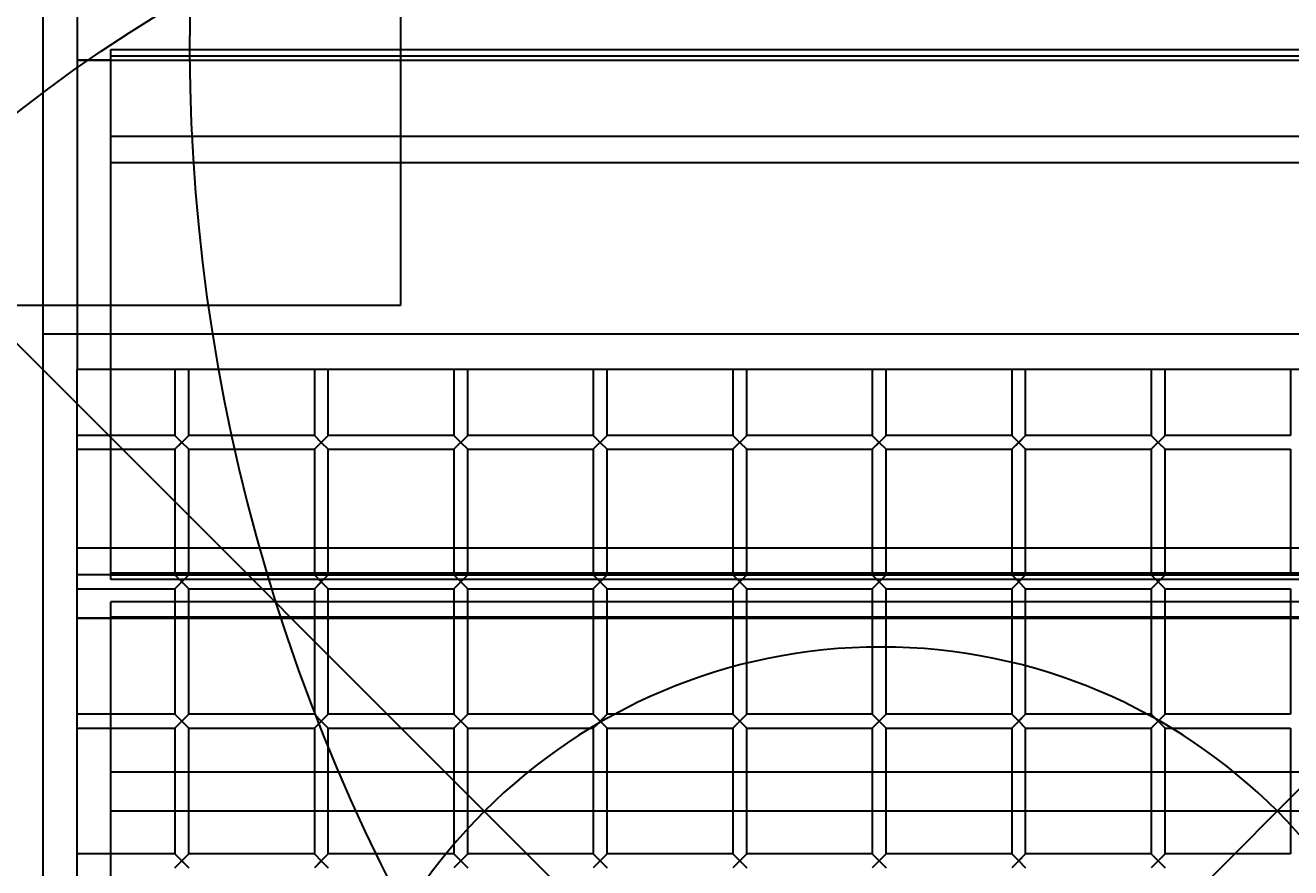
# Model space of a CAD drawing. Header units: centimetres. Extents: x 2452 to 16512, y -4226 to 6371.
# Drawn here: x 11659.16 to 11677.31, y 4775.96 to 4788.04 of the extents above; entities that cross this region are included whole.
import ezdxf

# ---------------------------------------------------------------- set-up
doc = ezdxf.new("R2010")
doc.units = ezdxf.units.CM
doc.header["$PDMODE"] = 67
doc.layers.get('0').update_dxf_attribs({"color": 252, "lineweight": 18})
doc.layers.add('C ANNOTATIONS-cotation', color=252, linetype='Continuous')
doc.layers.add('prlm-VMC', color=93, linetype='Continuous')
doc.layers.add('prlm-ELEC-CFO', color=1, linetype='Continuous', lineweight=25)
doc.styles.add('Eurostile', font='Eurosti.TTF')
doc.dimstyles.new('100é', dxfattribs={"dimtxt": 8.470801, "dimasz": 6.232178, "dimexe": 10, "dimexo": 25, "dimgap": 1, "dimtad": 1, "dimdec": 1, "dimtxsty": 'Eurostile', "dimblk": 'VW_SLASH', "dimblk1": 'VW_SLASH', "dimblk2": 'VW_SLASH', "dimcen": 0, "dimdle": 10, "dimazin": 0, "dimtfac": 1, "dimtdec": 1, "dimtix": 1, "dimtmove": 0, "dimatfit": 0, "dimldrblk": 'VW_FILLEDARROW', "dimfxl": 50.8, "dimfxlon": 1, "dimfrac": 2, "dimtolj": 1, "dimarcsym": 0})

# ---------------------------------------------------------------- blocks, each defined once
blk = doc.blocks.new('xi.d500')
at = {"layer": 'prlm-VMC'}
for p, q in [((0, 0), (0, 92.024)), ((-32.5, 59.524), (32.5, 59.524))]:
    blk.add_line(p, q, dxfattribs=at)
for centre, radius, start, end in [((0, 59.524), 25, 0, 180), ((0, 59.524), 22.5, 0, 180), ((11.25, 59.524), 11.25, 0, 180), ((0, 35.917), 26.607, 20.016, 159.984), ((0, 59.524), 25, 180, 0)]:
    blk.add_arc(centre, radius, start, end, dxfattribs=at)
blk = doc.blocks.new('xi.lumA')
at = {"layer": 'prlm-ELEC-CFO', "color": 0, "linetype": 'ByBlock', "lineweight": -2, "ltscale": 50}
blk.add_lwpolyline([(-80, -5), (-80, 5), (80, 5), (80, -5)], close=True, dxfattribs=at)
blk = doc.blocks.new('VW_SLASH')
at = {"linetype": 'ByBlock', "lineweight": -2}
blk.add_line((1.6046, 0), (-1, 0), dxfattribs=at)
at = {"lineweight": 20, "flags": 128}
blk.add_lwpolyline([(0.5004, 0.5004), (-0.5004, -0.5004)], dxfattribs=at)
blk = doc.blocks.new('*D344')
at = {"layer": 'C ANNOTATIONS-cotation', "color": 0, "linetype": 'Continuous', "lineweight": -2, "transparency": 16777216}
blk.add_line((11934.23, 4774.059), (11461.695, 4774.059), dxfattribs=at)
at = {"layer": 'Defpoints', "color": 0, "linetype": 'Continuous', "transparency": 16777216}
for p in [(11455.462, 4774.059), (11455.462, 4689.448), (11940.462, 4689.448)]:
    blk.add_point(p, dxfattribs=at)
at = {"layer": 'C ANNOTATIONS-cotation', "color": 0, "linetype": 'Continuous', "lineweight": -2, "transparency": 16777216, "xscale": 6.232177734375, "yscale": 6.232177734375, "zscale": 6.232177734375, "rotation": 180}
blk.add_blockref('VW_SLASH', (11455.462, 4774.059), dxfattribs=at)
at = {"layer": 'C ANNOTATIONS-cotation', "color": 0, "linetype": 'Continuous', "lineweight": -2, "transparency": 16777216, "xscale": 6.232177734375, "yscale": 6.232177734375, "zscale": 6.232177734375}
blk.add_blockref('VW_SLASH', (11940.462, 4774.059), dxfattribs=at)
at = {"layer": 'C ANNOTATIONS-cotation', "color": 0, "linetype": 'Continuous', "lineweight": 5, "transparency": 16777216, "insert": (11697.962, 4779.295), "char_height": 8.4708, "attachment_point": 5, "style": 'Eurostile'}
blk.add_mtext('\\A1;485', dxfattribs=at)
blk = doc.blocks.new('VW_FILLEDARROW')
at = {"linetype": 'Continuous'}
blk.add_hatch(color=250, dxfattribs=at).paths.add_polyline_path([(-1.6045, 0.4299), (0, 0), (-1.6045, -0.4299)])
at = {"flags": 128}
blk.add_lwpolyline([(-1.6045, 0.4299), (0, 0), (-1.6045, -0.4299)], close=True, dxfattribs=at)

msp = doc.modelspace()

# ---------------------------------------------------------------- linework, layer by layer
at = {"layer": 'prlm-VMC', "color": 0}
for p, q in [((11659.416, 4783.607), (11659.416, 4818.237)), ((11659.906, 4809.057), (11659.906, 4784.057)), ((11660.386, 4787.689), (11682.436, 4787.689)), ((11660.386, 4787.543), (11660.386, 4787.689)), ((11682.436, 4787.595), (11660.386, 4787.595)), ((11660.386, 4786.443), (11660.386, 4787.595)), ((11660.386, 4787.537), (11659.906, 4787.537)), ((11659.906, 4787.537), (11682.956, 4787.537)), ((11660.386, 4787.537), (11660.386, 4787.543)), ((11682.436, 4786.443), (11660.386, 4786.443)), ((11660.386, 4786.066), (11660.386, 4786.443)), ((11660.386, 4783.107), (11660.386, 4786.066)), ((11682.436, 4786.066), (11660.386, 4786.066)), ((11659.416, 4758.557), (11659.416, 4784.057)), ((11659.906, 4784.057), (11659.906, 4783.107)), ((11683.456, 4783.607), (11659.416, 4783.607)), ((11659.906, 4783.107), (11682.956, 4783.107)), ((11659.906, 4759.057), (11659.906, 4783.107)), ((11660.386, 4782.157), (11660.386, 4783.107)), ((11661.306, 4783.107), (11661.306, 4782.157)), ((11661.506, 4782.157), (11661.506, 4783.107)), ((11663.306, 4783.107), (11663.306, 4782.157)), ((11663.506, 4782.157), (11663.506, 4783.107)), ((11665.306, 4783.107), (11665.306, 4782.157)), ((11665.506, 4782.157), (11665.506, 4783.107)), ((11667.306, 4783.107), (11667.306, 4782.157)), ((11667.506, 4782.157), (11667.506, 4783.107)), ((11669.306, 4783.107), (11669.306, 4782.157)), ((11669.506, 4782.157), (11669.506, 4783.107)), ((11671.306, 4783.107), (11671.306, 4782.157)), ((11671.506, 4782.157), (11671.506, 4783.107)), ((11673.306, 4783.107), (11673.306, 4782.157)), ((11673.506, 4782.157), (11673.506, 4783.107)), ((11675.306, 4783.107), (11675.306, 4782.157)), ((11675.506, 4782.157), (11675.506, 4783.107)), ((11677.306, 4783.107), (11677.306, 4782.157)), ((11661.306, 4782.157), (11659.906, 4782.157)), ((11660.386, 4781.957), (11660.386, 4782.157)), ((11661.306, 4782.157), (11661.406, 4782.057)), ((11661.506, 4782.157), (11661.306, 4781.957)), ((11661.306, 4782.157), (11661.406, 4782.057)), ((11661.406, 4782.057), (11661.506, 4782.157)), ((11663.306, 4782.157), (11661.506, 4782.157)), ((11663.306, 4782.157), (11663.406, 4782.057)), ((11663.506, 4782.157), (11663.306, 4781.957)), ((11663.306, 4782.157), (11663.406, 4782.057)), ((11663.406, 4782.057), (11663.506, 4782.157)), ((11665.306, 4782.157), (11663.506, 4782.157)), ((11665.306, 4782.157), (11665.406, 4782.057)), ((11665.506, 4782.157), (11665.306, 4781.957)), ((11665.306, 4782.157), (11665.406, 4782.057)), ((11665.506, 4782.157), (11665.306, 4781.957)), ((11665.506, 4782.157), (11665.406, 4782.057)), ((11665.406, 4782.057), (11665.506, 4782.157)), ((11667.306, 4782.157), (11665.506, 4782.157)), ((11667.306, 4782.157), (11667.406, 4782.057)), ((11667.506, 4782.157), (11667.306, 4781.957)), ((11667.306, 4782.157), (11667.406, 4782.057)), ((11667.506, 4782.157), (11667.306, 4781.957)), ((11667.506, 4782.157), (11667.406, 4782.057)), ((11667.406, 4782.057), (11667.506, 4782.157)), ((11669.306, 4782.157), (11667.506, 4782.157)), ((11669.306, 4782.157), (11669.406, 4782.057)), ((11669.506, 4782.157), (11669.306, 4781.957)), ((11669.306, 4782.157), (11669.406, 4782.057)), ((11669.506, 4782.157), (11669.306, 4781.957)), ((11669.506, 4782.157), (11669.406, 4782.057)), ((11669.406, 4782.057), (11669.506, 4782.157)), ((11671.306, 4782.157), (11669.506, 4782.157)), ((11671.306, 4782.157), (11671.406, 4782.057)), ((11671.506, 4782.157), (11671.306, 4781.957)), ((11671.306, 4782.157), (11671.406, 4782.057)), ((11671.406, 4782.057), (11671.506, 4782.157)), ((11673.306, 4782.157), (11671.506, 4782.157)), ((11673.306, 4782.157), (11673.406, 4782.057)), ((11673.506, 4782.157), (11673.306, 4781.957)), ((11673.306, 4782.157), (11673.406, 4782.057)), ((11673.406, 4782.057), (11673.506, 4782.157)), ((11675.306, 4782.157), (11673.506, 4782.157)), ((11675.306, 4782.157), (11675.406, 4782.057)), ((11675.506, 4782.157), (11675.306, 4781.957)), ((11675.306, 4782.157), (11675.406, 4782.057)), ((11675.506, 4782.157), (11675.306, 4781.957)), ((11675.506, 4782.157), (11675.406, 4782.057)), ((11675.406, 4782.057), (11675.506, 4782.157)), ((11677.306, 4782.157), (11675.506, 4782.157)), ((11659.906, 4781.957), (11661.306, 4781.957)), ((11660.386, 4780.159), (11660.386, 4781.957)), ((11661.306, 4781.957), (11661.406, 4782.057)), ((11661.406, 4782.057), (11661.306, 4781.957)), ((11661.306, 4781.957), (11661.306, 4780.157)), ((11661.406, 4782.057), (11661.506, 4781.957)), ((11661.506, 4781.957), (11661.406, 4782.057)), ((11661.506, 4780.157), (11661.506, 4781.957)), ((11661.506, 4781.957), (11663.306, 4781.957)), ((11663.306, 4781.957), (11663.406, 4782.057)), ((11663.406, 4782.057), (11663.306, 4781.957)), ((11663.306, 4781.957), (11663.306, 4780.157)), ((11663.406, 4782.057), (11663.506, 4781.957)), ((11663.506, 4781.957), (11663.406, 4782.057)), ((11663.506, 4780.157), (11663.506, 4781.957)), ((11663.506, 4781.957), (11665.306, 4781.957)), ((11665.306, 4781.957), (11665.306, 4780.157)), ((11665.406, 4782.057), (11665.506, 4781.957)), ((11665.506, 4781.957), (11665.406, 4782.057)), ((11665.506, 4780.157), (11665.506, 4781.957)), ((11665.506, 4781.957), (11667.306, 4781.957)), ((11667.306, 4781.957), (11667.306, 4780.157)), ((11667.406, 4782.057), (11667.506, 4781.957)), ((11667.506, 4781.957), (11667.406, 4782.057)), ((11667.506, 4780.157), (11667.506, 4781.957)), ((11667.506, 4781.957), (11669.306, 4781.957)), ((11669.306, 4781.957), (11669.306, 4780.157)), ((11669.406, 4782.057), (11669.506, 4781.957)), ((11669.506, 4781.957), (11669.406, 4782.057)), ((11669.506, 4780.157), (11669.506, 4781.957)), ((11669.506, 4781.957), (11671.306, 4781.957)), ((11671.406, 4782.057), (11671.306, 4781.957)), ((11671.406, 4782.057), (11671.306, 4781.957)), ((11671.306, 4781.957), (11671.306, 4780.157)), ((11671.406, 4782.057), (11671.506, 4781.957)), ((11671.506, 4781.957), (11671.406, 4782.057)), ((11671.506, 4780.157), (11671.506, 4781.957)), ((11671.506, 4781.957), (11673.306, 4781.957)), ((11673.406, 4782.057), (11673.306, 4781.957)), ((11673.406, 4782.057), (11673.306, 4781.957)), ((11673.306, 4781.957), (11673.306, 4780.157)), ((11673.406, 4782.057), (11673.506, 4781.957)), ((11673.506, 4781.957), (11673.406, 4782.057)), ((11673.506, 4780.157), (11673.506, 4781.957)), ((11673.506, 4781.957), (11675.306, 4781.957)), ((11675.306, 4781.957), (11675.306, 4780.157)), ((11675.406, 4782.057), (11675.506, 4781.957)), ((11675.506, 4781.957), (11675.406, 4782.057)), ((11675.506, 4780.157), (11675.506, 4781.957)), ((11675.506, 4781.957), (11677.306, 4781.957)), ((11677.306, 4781.957), (11677.306, 4780.157)), ((11660.386, 4780.537), (11659.906, 4780.537)), ((11682.956, 4780.537), (11659.906, 4780.537)), ((11682.436, 4780.537), (11660.386, 4780.537)), ((11682.436, 4780.537), (11660.386, 4780.537)), ((11661.306, 4780.157), (11659.906, 4780.157)), ((11682.436, 4780.183), (11660.386, 4780.183)), ((11660.386, 4780.089), (11660.386, 4780.159)), ((11660.386, 4780.159), (11661.306, 4780.159)), ((11661.306, 4780.159), (11661.506, 4780.159)), ((11661.506, 4780.157), (11661.306, 4779.957)), ((11661.306, 4780.157), (11661.406, 4780.057)), ((11661.306, 4780.157), (11661.406, 4780.057)), ((11661.406, 4780.057), (11661.506, 4780.157)), ((11661.506, 4780.159), (11663.306, 4780.159)), ((11663.306, 4780.157), (11661.506, 4780.157)), ((11663.306, 4780.159), (11663.506, 4780.159)), ((11663.506, 4780.157), (11663.306, 4779.957)), ((11663.306, 4780.157), (11663.406, 4780.057)), ((11663.306, 4780.157), (11663.406, 4780.057)), ((11663.406, 4780.057), (11663.506, 4780.157)), ((11663.506, 4780.159), (11665.306, 4780.159)), ((11665.306, 4780.157), (11663.506, 4780.157)), ((11665.306, 4780.159), (11665.506, 4780.159)), ((11665.506, 4780.157), (11665.306, 4779.957)), ((11665.306, 4780.157), (11665.406, 4780.057)), ((11665.306, 4780.157), (11665.406, 4780.057)), ((11665.506, 4780.157), (11665.306, 4779.957)), ((11665.506, 4780.157), (11665.406, 4780.057)), ((11665.406, 4780.057), (11665.506, 4780.157)), ((11665.506, 4780.159), (11667.306, 4780.159)), ((11667.306, 4780.157), (11665.506, 4780.157)), ((11667.306, 4780.159), (11667.506, 4780.159)), ((11667.506, 4780.157), (11667.306, 4779.957)), ((11667.306, 4780.157), (11667.406, 4780.057)), ((11667.306, 4780.157), (11667.406, 4780.057)), ((11667.506, 4780.157), (11667.306, 4779.957)), ((11667.506, 4780.157), (11667.406, 4780.057)), ((11667.406, 4780.057), (11667.506, 4780.157)), ((11667.506, 4780.159), (11669.306, 4780.159)), ((11669.306, 4780.157), (11667.506, 4780.157)), ((11669.306, 4780.159), (11669.506, 4780.159)), ((11669.506, 4780.157), (11669.306, 4779.957)), ((11669.306, 4780.157), (11669.406, 4780.057)), ((11669.306, 4780.157), (11669.406, 4780.057)), ((11669.506, 4780.157), (11669.306, 4779.957)), ((11669.506, 4780.157), (11669.406, 4780.057)), ((11669.406, 4780.057), (11669.506, 4780.157)), ((11669.506, 4780.159), (11671.306, 4780.159)), ((11671.306, 4780.157), (11669.506, 4780.157)), ((11671.306, 4780.159), (11671.506, 4780.159)), ((11671.506, 4780.157), (11671.306, 4779.957)), ((11671.306, 4780.157), (11671.406, 4780.057)), ((11671.306, 4780.157), (11671.406, 4780.057)), ((11671.406, 4780.057), (11671.506, 4780.157)), ((11671.506, 4780.159), (11673.306, 4780.159)), ((11673.306, 4780.157), (11671.506, 4780.157)), ((11673.306, 4780.159), (11673.506, 4780.159)), ((11673.506, 4780.157), (11673.306, 4779.957)), ((11673.306, 4780.157), (11673.406, 4780.057)), ((11673.306, 4780.157), (11673.406, 4780.057)), ((11673.406, 4780.057), (11673.506, 4780.157)), ((11673.506, 4780.159), (11675.306, 4780.159)), ((11675.306, 4780.157), (11673.506, 4780.157)), ((11675.306, 4780.159), (11675.506, 4780.159)), ((11675.506, 4780.157), (11675.306, 4779.957)), ((11675.306, 4780.157), (11675.406, 4780.057)), ((11675.306, 4780.157), (11675.406, 4780.057)), ((11675.506, 4780.157), (11675.306, 4779.957)), ((11675.506, 4780.157), (11675.406, 4780.057)), ((11675.406, 4780.057), (11675.506, 4780.157)), ((11675.506, 4780.159), (11677.306, 4780.159)), ((11677.306, 4780.157), (11675.506, 4780.157)), ((11677.306, 4780.159), (11677.506, 4780.159)), ((11659.906, 4779.957), (11661.306, 4779.957)), ((11682.436, 4780.089), (11660.386, 4780.089)), ((11661.306, 4779.957), (11661.406, 4780.057)), ((11661.406, 4780.057), (11661.306, 4779.957)), ((11661.306, 4779.957), (11661.306, 4778.157)), ((11661.406, 4780.057), (11661.506, 4779.957)), ((11661.506, 4779.957), (11661.406, 4780.057)), ((11661.506, 4778.157), (11661.506, 4779.957)), ((11661.506, 4779.957), (11663.306, 4779.957)), ((11663.306, 4779.957), (11663.406, 4780.057)), ((11663.406, 4780.057), (11663.306, 4779.957)), ((11663.306, 4779.957), (11663.306, 4778.157)), ((11663.406, 4780.057), (11663.506, 4779.957)), ((11663.506, 4779.957), (11663.406, 4780.057)), ((11663.506, 4778.157), (11663.506, 4779.957)), ((11663.506, 4779.957), (11665.306, 4779.957)), ((11665.306, 4779.957), (11665.306, 4778.157)), ((11665.406, 4780.057), (11665.506, 4779.957)), ((11665.506, 4779.957), (11665.406, 4780.057)), ((11665.506, 4778.157), (11665.506, 4779.957)), ((11665.506, 4779.957), (11667.306, 4779.957)), ((11667.306, 4779.957), (11667.306, 4778.157)), ((11667.406, 4780.057), (11667.506, 4779.957)), ((11667.506, 4779.957), (11667.406, 4780.057)), ((11667.506, 4778.157), (11667.506, 4779.957)), ((11667.506, 4779.957), (11669.306, 4779.957)), ((11669.306, 4779.957), (11669.306, 4778.836)), ((11669.406, 4780.057), (11669.506, 4779.957)), ((11669.506, 4779.957), (11669.406, 4780.057)), ((11669.506, 4778.888), (11669.506, 4779.957)), ((11669.506, 4779.957), (11671.306, 4779.957)), ((11671.406, 4780.057), (11671.306, 4779.957)), ((11671.406, 4780.057), (11671.306, 4779.957)), ((11671.306, 4779.957), (11671.306, 4779.121)), ((11671.406, 4780.057), (11671.506, 4779.957)), ((11671.506, 4779.957), (11671.406, 4780.057)), ((11671.506, 4779.122), (11671.506, 4779.957)), ((11671.506, 4779.957), (11673.306, 4779.957)), ((11673.406, 4780.057), (11673.306, 4779.957)), ((11673.406, 4780.057), (11673.306, 4779.957)), ((11673.306, 4779.957), (11673.306, 4778.901)), ((11673.406, 4780.057), (11673.506, 4779.957)), ((11673.506, 4779.957), (11673.406, 4780.057)), ((11673.506, 4778.85), (11673.506, 4779.957)), ((11673.506, 4779.957), (11675.306, 4779.957)), ((11675.306, 4779.957), (11675.306, 4778.157)), ((11675.406, 4780.057), (11675.506, 4779.957)), ((11675.506, 4779.957), (11675.406, 4780.057)), ((11675.506, 4778.157), (11675.506, 4779.957)), ((11675.506, 4779.957), (11677.306, 4779.957)), ((11677.306, 4779.957), (11677.306, 4778.157)), ((11682.436, 4779.771), (11660.386, 4779.771)), ((11660.386, 4779.537), (11660.386, 4779.771)), ((11660.386, 4779.537), (11659.906, 4779.537)), ((11659.906, 4779.537), (11661.306, 4779.537)), ((11660.386, 4779.556), (11682.436, 4779.556)), ((11660.386, 4778.157), (11660.386, 4779.537)), ((11661.306, 4779.537), (11661.506, 4779.537)), ((11661.506, 4779.537), (11663.306, 4779.537)), ((11663.306, 4779.537), (11663.506, 4779.537)), ((11663.506, 4779.537), (11665.306, 4779.537)), ((11665.306, 4779.537), (11665.506, 4779.537)), ((11665.506, 4779.537), (11667.306, 4779.537)), ((11667.306, 4779.537), (11667.506, 4779.537)), ((11667.506, 4779.537), (11669.306, 4779.537)), ((11669.306, 4779.537), (11669.506, 4779.537)), ((11669.506, 4779.537), (11671.306, 4779.537)), ((11671.306, 4779.537), (11671.506, 4779.537)), ((11671.506, 4779.537), (11673.306, 4779.537)), ((11673.306, 4779.537), (11673.506, 4779.537)), ((11673.506, 4779.537), (11675.306, 4779.537)), ((11675.306, 4779.537), (11675.506, 4779.537)), ((11675.506, 4779.537), (11677.306, 4779.537)), ((11677.306, 4779.537), (11677.506, 4779.537)), ((11671.306, 4779.121), (11671.306, 4778.157)), ((11671.506, 4778.157), (11671.506, 4779.122)), ((11669.506, 4778.157), (11669.506, 4778.888)), ((11673.306, 4778.901), (11673.306, 4778.157)), ((11673.506, 4778.157), (11673.506, 4778.85)), ((11669.306, 4778.836), (11669.306, 4778.157)), ((11661.306, 4778.157), (11659.906, 4778.157)), ((11660.386, 4777.957), (11660.386, 4778.157)), ((11661.506, 4778.157), (11661.306, 4777.957)), ((11661.306, 4778.157), (11661.406, 4778.057)), ((11661.306, 4778.157), (11661.406, 4778.057)), ((11661.406, 4778.057), (11661.506, 4778.157)), ((11663.306, 4778.157), (11661.506, 4778.157)), ((11663.506, 4778.157), (11663.306, 4777.957)), ((11663.306, 4778.157), (11663.406, 4778.057)), ((11663.306, 4778.157), (11663.406, 4778.057)), ((11663.406, 4778.057), (11663.506, 4778.157)), ((11665.306, 4778.157), (11663.506, 4778.157)), ((11665.506, 4778.157), (11665.306, 4777.957)), ((11665.306, 4778.157), (11665.406, 4778.057)), ((11665.306, 4778.157), (11665.406, 4778.057)), ((11665.506, 4778.157), (11665.306, 4777.957)), ((11665.506, 4778.157), (11665.406, 4778.057)), ((11665.406, 4778.057), (11665.506, 4778.157)), ((11667.306, 4778.157), (11665.506, 4778.157)), ((11667.506, 4778.157), (11667.306, 4777.957)), ((11667.306, 4778.157), (11667.406, 4778.057)), ((11667.306, 4778.157), (11667.406, 4778.057)), ((11667.506, 4778.157), (11667.371, 4778.021)), ((11667.506, 4778.157), (11667.406, 4778.057)), ((11667.406, 4778.057), (11667.506, 4778.157)), ((11667.612, 4778.157), (11667.506, 4778.157)), ((11669.306, 4778.157), (11667.612, 4778.157)), ((11669.506, 4778.157), (11669.306, 4777.957)), ((11669.306, 4778.157), (11669.406, 4778.057)), ((11669.306, 4778.157), (11669.406, 4778.057)), ((11669.506, 4778.157), (11669.306, 4777.957)), ((11669.506, 4778.157), (11669.406, 4778.057)), ((11669.406, 4778.057), (11669.506, 4778.157)), ((11671.306, 4778.157), (11669.506, 4778.157)), ((11671.506, 4778.157), (11671.306, 4777.957)), ((11671.306, 4778.157), (11671.406, 4778.057)), ((11671.306, 4778.157), (11671.406, 4778.057)), ((11671.406, 4778.057), (11671.506, 4778.157)), ((11673.306, 4778.157), (11671.506, 4778.157)), ((11673.506, 4778.157), (11673.306, 4777.957)), ((11673.306, 4778.157), (11673.406, 4778.057)), ((11673.306, 4778.157), (11673.406, 4778.057)), ((11673.406, 4778.057), (11673.506, 4778.157)), ((11675.251, 4778.157), (11673.506, 4778.157)), ((11675.306, 4778.157), (11675.251, 4778.157)), ((11675.506, 4778.157), (11675.306, 4777.957)), ((11675.306, 4778.157), (11675.406, 4778.057)), ((11675.306, 4778.157), (11675.375, 4778.089)), ((11675.506, 4778.157), (11675.306, 4777.957)), ((11675.506, 4778.157), (11675.406, 4778.057)), ((11675.415, 4778.066), (11675.506, 4778.157)), ((11677.306, 4778.157), (11675.506, 4778.157)), ((11659.906, 4777.957), (11661.306, 4777.957)), ((11660.386, 4777.328), (11660.386, 4777.957)), ((11661.306, 4777.957), (11661.406, 4778.057)), ((11661.406, 4778.057), (11661.306, 4777.957)), ((11661.306, 4777.957), (11661.306, 4776.157)), ((11661.406, 4778.057), (11661.506, 4777.957)), ((11661.506, 4777.957), (11661.406, 4778.057)), ((11661.506, 4776.157), (11661.506, 4777.957)), ((11661.506, 4777.957), (11663.306, 4777.957)), ((11663.306, 4777.957), (11663.406, 4778.057)), ((11663.406, 4778.057), (11663.306, 4777.957)), ((11663.306, 4777.957), (11663.306, 4776.157)), ((11663.406, 4778.057), (11663.506, 4777.957)), ((11663.506, 4777.957), (11663.406, 4778.057)), ((11663.506, 4776.157), (11663.506, 4777.957)), ((11663.506, 4777.957), (11665.306, 4777.957)), ((11665.306, 4777.957), (11665.306, 4776.291)), ((11665.406, 4778.057), (11665.506, 4777.957)), ((11665.506, 4777.957), (11665.406, 4778.057)), ((11665.506, 4776.517), (11665.506, 4777.957)), ((11665.506, 4777.957), (11667.263, 4777.957)), ((11667.263, 4777.957), (11667.306, 4777.957)), ((11667.371, 4778.021), (11667.306, 4777.957)), ((11667.306, 4777.957), (11667.306, 4776.157)), ((11667.406, 4778.057), (11667.506, 4777.957)), ((11667.416, 4778.048), (11667.406, 4778.057)), ((11667.506, 4777.957), (11667.416, 4778.048)), ((11667.506, 4776.157), (11667.506, 4777.957)), ((11667.506, 4777.957), (11669.306, 4777.957)), ((11669.306, 4777.957), (11669.306, 4776.157)), ((11669.406, 4778.057), (11669.506, 4777.957)), ((11669.506, 4777.957), (11669.406, 4778.057)), ((11669.506, 4776.157), (11669.506, 4777.957)), ((11669.506, 4777.957), (11671.306, 4777.957)), ((11671.406, 4778.057), (11671.306, 4777.957)), ((11671.406, 4778.057), (11671.306, 4777.957)), ((11671.306, 4777.957), (11671.306, 4776.157)), ((11671.406, 4778.057), (11671.506, 4777.957)), ((11671.506, 4777.957), (11671.406, 4778.057)), ((11671.506, 4776.157), (11671.506, 4777.957)), ((11671.506, 4777.957), (11673.306, 4777.957)), ((11673.406, 4778.057), (11673.306, 4777.957)), ((11673.406, 4778.057), (11673.306, 4777.957)), ((11673.306, 4777.957), (11673.306, 4776.157)), ((11673.406, 4778.057), (11673.506, 4777.957)), ((11673.506, 4777.957), (11673.406, 4778.057)), ((11673.506, 4776.157), (11673.506, 4777.957)), ((11673.506, 4777.957), (11675.306, 4777.957)), ((11675.306, 4777.957), (11675.306, 4776.157)), ((11675.375, 4778.089), (11675.406, 4778.057)), ((11675.406, 4778.057), (11675.415, 4778.066)), ((11675.406, 4778.057), (11675.506, 4777.957)), ((11675.506, 4777.957), (11675.406, 4778.057)), ((11675.506, 4776.157), (11675.506, 4777.957)), ((11675.506, 4777.957), (11675.6, 4777.957)), ((11675.6, 4777.957), (11677.306, 4777.957)), ((11677.306, 4777.957), (11677.306, 4776.571)), ((11661.306, 4777.328), (11660.386, 4777.328)), ((11660.386, 4776.768), (11660.386, 4777.328)), ((11661.506, 4777.328), (11661.306, 4777.328)), ((11663.306, 4777.328), (11661.506, 4777.328)), ((11663.506, 4777.328), (11663.306, 4777.328)), ((11665.306, 4777.328), (11663.506, 4777.328)), ((11665.506, 4777.328), (11665.306, 4777.328)), ((11666.368, 4777.328), (11665.506, 4777.328)), ((11676.494, 4777.328), (11666.368, 4777.328)), ((11677.306, 4777.328), (11676.494, 4777.328)), ((11677.506, 4777.328), (11677.306, 4777.328)), ((11660.386, 4776.157), (11660.386, 4776.768)), ((11661.306, 4776.768), (11660.386, 4776.768)), ((11661.506, 4776.768), (11661.306, 4776.768)), ((11663.306, 4776.768), (11661.506, 4776.768)), ((11663.506, 4776.768), (11663.306, 4776.768)), ((11665.306, 4776.768), (11663.506, 4776.768)), ((11665.506, 4776.768), (11665.306, 4776.768)), ((11665.747, 4776.768), (11665.506, 4776.768)), ((11677.116, 4776.768), (11665.747, 4776.768)), ((11677.306, 4776.768), (11677.116, 4776.768)), ((11677.506, 4776.768), (11677.306, 4776.768)), ((11665.506, 4776.157), (11665.506, 4776.517)), ((11677.306, 4776.571), (11677.306, 4776.157)), ((11661.306, 4776.157), (11659.906, 4776.157)), ((11660.386, 4775.957), (11660.386, 4776.157)), ((11661.506, 4776.157), (11661.306, 4775.957)), ((11661.306, 4776.157), (11661.406, 4776.057)), ((11661.306, 4776.157), (11661.406, 4776.057)), ((11661.406, 4776.057), (11661.506, 4776.157)), ((11663.306, 4776.157), (11661.506, 4776.157)), ((11663.506, 4776.157), (11663.306, 4775.957)), ((11663.306, 4776.157), (11663.406, 4776.057)), ((11663.306, 4776.157), (11663.406, 4776.057)), ((11663.406, 4776.057), (11663.506, 4776.157)), ((11665.196, 4776.157), (11663.506, 4776.157)), ((11665.306, 4776.157), (11665.196, 4776.157)), ((11665.306, 4776.291), (11665.306, 4776.157)), ((11665.506, 4776.157), (11665.306, 4775.957)), ((11665.306, 4776.157), (11665.406, 4776.057)), ((11665.306, 4776.157), (11665.406, 4776.057)), ((11665.506, 4776.157), (11665.306, 4775.957)), ((11665.506, 4776.157), (11665.406, 4776.057)), ((11665.406, 4776.057), (11665.506, 4776.157)), ((11667.306, 4776.157), (11665.506, 4776.157)), ((11667.506, 4776.157), (11667.306, 4775.957)), ((11667.306, 4776.157), (11667.406, 4776.057)), ((11667.306, 4776.157), (11667.406, 4776.057)), ((11667.506, 4776.157), (11667.306, 4775.957)), ((11667.506, 4776.157), (11667.406, 4776.057)), ((11667.406, 4776.057), (11667.506, 4776.157)), ((11669.306, 4776.157), (11667.506, 4776.157)), ((11669.506, 4776.157), (11669.306, 4775.957)), ((11669.306, 4776.157), (11669.406, 4776.057)), ((11669.306, 4776.157), (11669.406, 4776.057)), ((11669.406, 4776.057), (11669.506, 4776.157)), ((11671.306, 4776.157), (11669.506, 4776.157)), ((11671.506, 4776.157), (11671.306, 4775.957)), ((11671.306, 4776.157), (11671.406, 4776.057)), ((11671.306, 4776.157), (11671.406, 4776.057)), ((11671.406, 4776.057), (11671.506, 4776.157)), ((11673.306, 4776.157), (11671.506, 4776.157)), ((11673.506, 4776.157), (11673.306, 4775.957)), ((11673.306, 4776.157), (11673.406, 4776.057)), ((11673.306, 4776.157), (11673.406, 4776.057)), ((11673.406, 4776.057), (11673.506, 4776.157)), ((11675.306, 4776.157), (11673.506, 4776.157)), ((11675.506, 4776.157), (11675.306, 4775.957)), ((11675.306, 4776.157), (11675.406, 4776.057)), ((11675.306, 4776.157), (11675.406, 4776.057)), ((11675.506, 4776.157), (11675.306, 4775.957)), ((11675.506, 4776.157), (11675.406, 4776.057)), ((11675.406, 4776.057), (11675.506, 4776.157)), ((11677.306, 4776.157), (11675.506, 4776.157)), ((11660.386, 4774.157), (11660.386, 4775.957)), ((11661.306, 4775.957), (11661.406, 4776.057)), ((11661.406, 4776.057), (11661.306, 4775.957)), ((11661.406, 4776.057), (11661.506, 4775.957)), ((11661.506, 4775.957), (11661.406, 4776.057)), ((11663.406, 4776.057), (11663.306, 4775.957)), ((11663.406, 4776.057), (11663.306, 4775.957)), ((11663.406, 4776.057), (11663.506, 4775.957)), ((11663.506, 4775.957), (11663.406, 4776.057)), ((11665.406, 4776.057), (11665.506, 4775.957)), ((11665.506, 4775.957), (11665.406, 4776.057)), ((11667.406, 4776.057), (11667.506, 4775.957)), ((11667.506, 4775.957), (11667.406, 4776.057)), ((11669.406, 4776.057), (11669.306, 4775.957)), ((11669.406, 4776.057), (11669.306, 4775.957)), ((11669.406, 4776.057), (11669.506, 4775.957)), ((11669.506, 4775.957), (11669.406, 4776.057)), ((11671.406, 4776.057), (11671.306, 4775.957)), ((11671.406, 4776.057), (11671.306, 4775.957)), ((11671.406, 4776.057), (11671.506, 4775.957)), ((11671.506, 4775.957), (11671.406, 4776.057)), ((11673.406, 4776.057), (11673.306, 4775.957)), ((11673.406, 4776.057), (11673.306, 4775.957)), ((11673.406, 4776.057), (11673.506, 4775.957)), ((11673.506, 4775.957), (11673.406, 4776.057)), ((11675.406, 4776.057), (11675.506, 4775.957)), ((11675.506, 4775.957), (11675.406, 4776.057))]:
    msp.add_line(p, q, dxfattribs=at)
msp.add_circle((11671.431, 4771.082), 20, dxfattribs=at)
msp.add_arc((11671.431, 4771.082), 8.04, 0, 180, dxfattribs=at)

# ---------------------------------------------------------------- block references
at = {"layer": 'prlm-ELEC-CFO'}
msp.add_blockref('xi.lumA', (11584.543, 4789.02), dxfattribs=at)
at = {"layer": 'prlm-VMC', "rotation": 134.9999999999959}
msp.add_blockref('xi.d500', (11713.521, 4813.172), dxfattribs=at)

# ---------------------------------------------------------------- dimensions: what is measured, and where the dimension line sits
at = {"layer": 'C ANNOTATIONS-cotation', "color": 7, "linetype": 'Continuous', "lineweight": 5}
dim = msp.add_linear_dim(base=(11455.462, 4774.059), p1=(11940.462, 4689.448), p2=(11455.462, 4689.448), dimstyle='100é', override={"dimtxt": 8.470801, "dimdec": 0, "dimpost": '<>', "dimtxsty": 'Eurostile', "dimse1": 1, "dimse2": 1, "dimtmove": 2}, dxfattribs=at)
dim.commit()
dim.dimension.update_dxf_attribs({"geometry": '*D344', "text_midpoint": (11697.962, 4779.295)})

doc.saveas('drawing.dxf')
